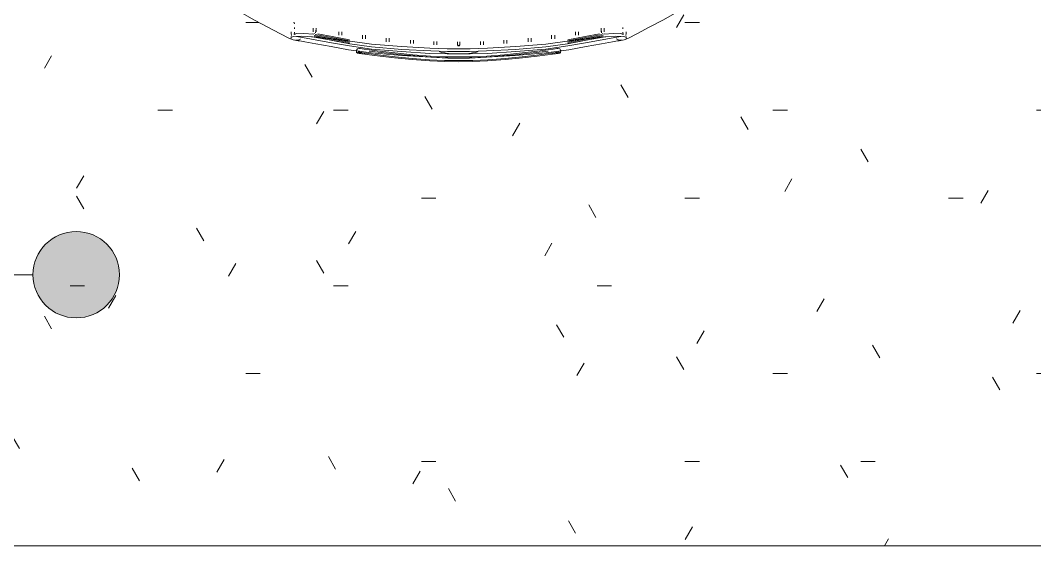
# Model space of a CAD drawing. Header units: millimetres. Extents: x -11245 to 24889, y -43080 to -3800.
# Drawn here: x 16050 to 18397, y -43070 to -41854 of the extents above; entities that cross this region are included whole.
import ezdxf

# ---------------------------------------------------------------- set-up
doc = ezdxf.new("R2010")
doc.units = ezdxf.units.MM
doc.linetypes.add('Projeção', pattern=[3.96875, 2.38125, -1.5875])
for name, color, linetype, lineweight in [('A-ANNO-NOTE', 131, 'Continuous', 9), ('A-AREA', 32, 'Continuous', 9), ('A-FLOR', 192, 'Continuous', 18), ('A-FLOR-PATT', 8, 'Continuous', 18), ('G-IMPT', 8, 'Continuous', 9)]:
    doc.layers.add(name, color=color, linetype=linetype, lineweight=lineweight)

# ---------------------------------------------------------------- blocks, each defined once
blk = doc.blocks.new('CRT_Fiat Punto - Punto_dwg-985961-PONTOS HIDRÁULICOS GARAGEM')
at = {"layer": 'G-IMPT'}
for p, q in [((817.41, -197.29), (821.28, -199.58)), ((919.16, -197.29), (915.29, -199.58)), ((821.28, -199.58), (824.41, -201.15)), ((830.49, -200.38), (830.35, -199.98)), ((830.49, -200.38), (830.42, -200.1)), ((912.16, -201.15), (915.29, -199.58)), ((824.41, -201.15), (827.16, -202.61)), ((829.39, -203.77), (827.16, -202.61)), ((829.73, -202.48), (829.73, -202.24)), ((829.73, -202.57), (829.73, -202.48)), ((829.73, -202.58), (829.73, -202.57)), ((829.73, -202.59), (829.73, -202.58)), ((829.83, -203.1), (829.73, -202.59)), ((830.42, -202.83), (830.52, -202.32)), ((831.02, -202.66), (830.42, -202.83)), ((830.52, -201.25), (830.52, -201.43)), ((830.52, -201.43), (830.52, -201.5)), ((830.52, -201.5), (830.52, -201.51)), ((830.52, -201.51), (830.52, -201.52)), ((830.52, -202.32), (830.52, -202.5)), ((830.52, -202.5), (830.52, -202.57)), ((830.52, -202.57), (830.52, -202.58)), ((830.52, -202.58), (830.52, -202.59)), ((830.74, -202.68), (832.57, -202.62)), ((830.74, -202.68), (831.02, -202.66)), ((834.96, -202.75), (832.57, -202.62)), ((834.74, -202.73), (834.96, -202.75)), ((834.79, -201.46), (834.79, -201.43)), ((834.79, -201.46), (834.79, -201.58)), ((834.79, -201.73), (834.79, -201.58)), ((834.79, -201.73), (834.79, -201.88)), ((834.79, -202.01), (834.79, -201.88)), ((834.79, -202.01), (834.79, -202.13)), ((834.79, -202.2), (834.79, -202.13)), ((834.79, -202.2), (834.79, -202.23)), ((835.18, -202.65), (835.14, -202.63)), ((839.02, -203.54), (835.25, -202.89)), ((835.38, -202.45), (835.49, -201.58)), ((835.49, -201.43), (835.49, -201.46)), ((835.49, -201.46), (835.49, -201.58)), ((835.49, -202.01), (835.49, -201.88)), ((835.49, -202.01), (835.49, -202.13)), ((835.49, -202.2), (835.49, -202.13)), ((835.49, -202.2), (835.49, -202.23)), ((839.17, -203.34), (835.85, -202.69)), ((840.69, -202.26), (840.69, -202.23)), ((840.69, -202.26), (840.69, -202.38)), ((840.69, -202.53), (840.69, -202.38)), ((840.69, -202.53), (840.69, -202.68)), ((840.69, -202.81), (840.69, -202.68)), ((840.69, -202.81), (840.69, -202.93)), ((840.69, -203), (840.69, -202.93)), ((840.69, -203), (840.69, -203.03)), ((841.39, -202.23), (841.39, -202.26)), ((841.39, -202.26), (841.39, -202.38)), ((841.39, -202.53), (841.39, -202.38)), ((841.39, -202.53), (841.39, -202.68)), ((841.39, -202.81), (841.39, -202.68)), ((841.39, -202.81), (841.39, -202.93)), ((841.39, -203), (841.39, -202.93)), ((841.39, -203), (841.39, -203.03)), ((846.19, -203.06), (846.19, -203.03)), ((846.19, -203.06), (846.19, -203.18)), ((846.89, -203.03), (846.89, -203.06)), ((846.89, -203.06), (846.89, -203.18)), ((889.69, -203.06), (889.69, -203.03)), ((889.69, -203.06), (889.69, -203.18)), ((890.39, -203.03), (890.39, -203.06)), ((890.39, -203.06), (890.39, -203.18)), ((895.19, -202.26), (895.19, -202.23)), ((895.19, -202.26), (895.19, -202.38)), ((895.19, -202.53), (895.19, -202.38)), ((895.19, -202.68), (895.19, -202.53)), ((895.19, -202.81), (895.19, -202.68)), ((895.19, -202.93), (895.19, -202.81)), ((895.19, -203), (895.19, -202.93)), ((895.19, -203.03), (895.19, -203)), ((895.89, -202.23), (895.89, -202.26)), ((895.89, -202.26), (895.89, -202.38)), ((895.89, -202.53), (895.89, -202.38)), ((895.89, -202.68), (895.89, -202.53)), ((895.89, -202.81), (895.89, -202.68)), ((895.89, -202.93), (895.89, -202.81)), ((895.89, -203), (895.89, -202.93)), ((895.89, -203.03), (895.89, -203)), ((900.72, -202.69), (897.4, -203.34)), ((901.32, -202.89), (897.55, -203.54)), ((901.09, -201.46), (901.09, -201.43)), ((901.09, -201.46), (901.09, -201.58)), ((901.19, -202.45), (901.09, -201.58)), ((901.09, -202.01), (901.09, -201.88)), ((901.09, -202.13), (901.09, -202.01)), ((901.09, -202.2), (901.09, -202.13)), ((901.09, -202.23), (901.09, -202.2)), ((901.39, -202.65), (901.44, -202.63)), ((901.61, -202.75), (904, -202.62)), ((901.61, -202.75), (901.83, -202.73)), ((901.79, -201.43), (901.79, -201.46)), ((901.79, -201.46), (901.79, -201.58)), ((901.79, -201.73), (901.79, -201.58)), ((901.79, -201.88), (901.79, -201.73)), ((901.79, -202.01), (901.79, -201.88)), ((901.79, -202.13), (901.79, -202.01)), ((901.79, -202.2), (901.79, -202.13)), ((901.79, -202.23), (901.79, -202.2)), ((904, -202.62), (905.83, -202.68)), ((905.55, -202.66), (905.83, -202.68)), ((905.55, -202.66), (906.15, -202.83)), ((906.06, -201.43), (906.06, -201.25)), ((906.06, -201.43), (906.06, -201.5)), ((906.06, -201.51), (906.06, -201.5)), ((906.06, -201.51), (906.06, -201.52)), ((906.15, -202.83), (906.06, -202.32)), ((906.06, -202.5), (906.06, -202.32)), ((906.06, -202.5), (906.06, -202.57)), ((906.06, -202.58), (906.06, -202.57)), ((906.06, -202.58), (906.06, -202.59)), ((906.74, -203.1), (906.84, -202.59)), ((906.84, -202.48), (906.84, -202.24)), ((906.84, -202.48), (906.84, -202.57)), ((906.84, -202.58), (906.84, -202.57)), ((906.84, -202.58), (906.84, -202.59)), ((907.18, -203.77), (909.41, -202.61)), ((912.16, -201.15), (909.41, -202.61)), ((829.39, -203.77), (830.21, -204.1)), ((829.73, -203.43), (829.73, -203.3)), ((830.36, -203.31), (829.73, -203.43)), ((829.73, -203.43), (829.73, -203.57)), ((829.73, -203.57), (829.73, -203.67)), ((829.73, -203.72), (829.73, -203.67)), ((829.73, -203.75), (829.73, -203.72)), ((829.73, -203.77), (829.73, -203.75)), ((829.73, -203.77), (829.73, -203.77)), ((830.21, -204.1), (830.6, -204.16)), ((830.36, -203.31), (832.23, -203.27)), ((830.6, -204.16), (830.96, -204.22)), ((830.74, -204.17), (831.33, -204.13)), ((830.74, -204.17), (830.83, -204.17)), ((831.39, -204.18), (830.83, -204.17)), ((832.33, -203.54), (830.95, -203.3)), ((830.96, -204.22), (831.33, -204.28)), ((831.81, -203.96), (831.33, -204.13)), ((831.33, -204.28), (831.74, -204.34)), ((831.74, -204.34), (832.86, -204.54)), ((831.81, -203.96), (831.92, -203.92)), ((832.23, -203.27), (834.67, -203.4)), ((835.29, -204.07), (832.33, -203.54)), ((832.86, -204.54), (835.41, -204.99)), ((835.05, -203.49), (834.45, -203.39)), ((834.67, -203.4), (836.98, -203.77)), ((838.97, -203.74), (835.05, -203.09)), ((838.97, -203.94), (835.05, -203.29)), ((838.97, -204.14), (835.05, -203.49)), ((839.06, -204.74), (835.29, -204.07)), ((835.41, -204.99), (838.92, -205.62)), ((836.98, -203.77), (839.67, -204.34)), ((838.97, -203.74), (843.18, -204.5)), ((838.97, -203.94), (843.18, -204.7)), ((838.97, -204.14), (843.18, -204.9)), ((839.02, -203.54), (843.18, -204.3)), ((839.06, -204.74), (843.18, -205.5)), ((839.17, -203.34), (843.18, -204.1)), ((839.67, -204.34), (843.23, -205.02)), ((839.72, -203.67), (843.35, -204.37)), ((843.23, -205.02), (848.23, -205.71)), ((848.25, -205.06), (843.35, -204.37)), ((846.19, -203.33), (846.19, -203.18)), ((846.19, -203.33), (846.19, -203.48)), ((846.19, -203.61), (846.19, -203.48)), ((846.19, -203.61), (846.19, -203.73)), ((846.19, -203.8), (846.19, -203.73)), ((846.19, -203.8), (846.19, -203.83)), ((846.89, -203.33), (846.89, -203.18)), ((846.89, -203.33), (846.89, -203.48)), ((846.89, -203.61), (846.89, -203.48)), ((846.89, -203.61), (846.89, -203.73)), ((846.89, -203.8), (846.89, -203.73)), ((846.89, -203.8), (846.89, -203.83)), ((848.25, -205.06), (855.11, -205.62)), ((851.59, -203.76), (851.59, -203.73)), ((851.59, -203.76), (851.59, -203.88)), ((851.59, -204.03), (851.59, -203.88)), ((851.59, -204.03), (851.59, -204.18)), ((851.59, -204.31), (851.59, -204.18)), ((851.59, -204.31), (851.59, -204.43)), ((851.59, -204.5), (851.59, -204.43)), ((851.59, -204.5), (851.59, -204.53)), ((852.29, -203.73), (852.29, -203.76)), ((852.29, -203.76), (852.29, -203.88)), ((852.29, -204.03), (852.29, -203.88)), ((852.29, -204.03), (852.29, -204.18)), ((852.29, -204.31), (852.29, -204.18)), ((852.29, -204.31), (852.29, -204.43)), ((852.29, -204.5), (852.29, -204.43)), ((852.29, -204.5), (852.29, -204.53)), ((857.19, -204.16), (857.19, -204.13)), ((857.19, -204.16), (857.19, -204.28)), ((857.19, -204.43), (857.19, -204.28)), ((857.19, -204.43), (857.19, -204.58)), ((857.19, -204.71), (857.19, -204.58)), ((857.19, -204.71), (857.19, -204.83)), ((857.19, -204.9), (857.19, -204.83)), ((857.19, -204.9), (857.19, -204.93)), ((857.89, -204.13), (857.89, -204.16)), ((857.89, -204.16), (857.89, -204.28)), ((857.89, -204.43), (857.89, -204.28)), ((857.89, -204.43), (857.89, -204.58)), ((857.89, -204.71), (857.89, -204.58)), ((857.89, -204.71), (857.89, -204.83)), ((857.89, -204.9), (857.89, -204.83)), ((857.89, -204.9), (857.89, -204.93)), ((862.59, -204.46), (862.59, -204.43)), ((862.59, -204.46), (862.59, -204.58)), ((862.59, -204.73), (862.59, -204.58)), ((862.59, -204.73), (862.59, -204.88)), ((862.59, -205.01), (862.59, -204.88)), ((862.59, -205.01), (862.59, -205.13)), ((862.59, -205.2), (862.59, -205.13)), ((862.59, -205.2), (862.59, -205.23)), ((863.29, -204.43), (863.29, -204.46)), ((863.29, -204.46), (863.29, -204.58)), ((863.29, -204.73), (863.29, -204.58)), ((863.29, -204.73), (863.29, -204.88)), ((863.29, -205.01), (863.29, -204.88)), ((863.29, -205.01), (863.29, -205.13)), ((863.29, -205.2), (863.29, -205.13)), ((863.29, -205.2), (863.29, -205.23)), ((867.99, -204.56), (867.99, -204.53)), ((867.99, -204.56), (867.99, -204.68)), ((867.99, -204.83), (867.99, -204.68)), ((867.99, -204.83), (867.99, -204.98)), ((867.99, -205.11), (867.99, -204.98)), ((867.99, -205.11), (867.99, -205.23)), ((867.99, -205.3), (867.99, -205.23)), ((867.99, -205.3), (867.99, -205.33)), ((868.02, -205.24), (868.29, -205.46)), ((868.02, -205.24), (868.14, -205.43)), ((868.29, -205.46), (868.55, -205.24)), ((868.55, -205.24), (868.44, -205.43)), ((868.59, -204.53), (868.59, -204.56)), ((868.59, -204.56), (868.59, -204.68)), ((868.59, -204.83), (868.59, -204.68)), ((868.59, -204.98), (868.59, -204.83)), ((868.59, -205.11), (868.59, -204.98)), ((868.59, -205.23), (868.59, -205.11)), ((868.59, -205.3), (868.59, -205.23)), ((868.59, -205.33), (868.59, -205.3)), ((873.29, -204.46), (873.29, -204.43)), ((873.29, -204.46), (873.29, -204.58)), ((873.29, -204.73), (873.29, -204.58)), ((873.29, -204.88), (873.29, -204.73)), ((873.29, -205.01), (873.29, -204.88)), ((873.29, -205.13), (873.29, -205.01)), ((873.29, -205.2), (873.29, -205.13)), ((873.29, -205.23), (873.29, -205.2)), ((873.99, -204.43), (873.99, -204.46)), ((873.99, -204.46), (873.99, -204.58)), ((873.99, -204.73), (873.99, -204.58)), ((873.99, -204.88), (873.99, -204.73)), ((873.99, -205.01), (873.99, -204.88)), ((873.99, -205.13), (873.99, -205.01)), ((873.99, -205.2), (873.99, -205.13)), ((873.99, -205.23), (873.99, -205.2)), ((878.69, -204.16), (878.69, -204.13)), ((878.69, -204.16), (878.69, -204.28)), ((878.69, -204.43), (878.69, -204.28)), ((878.69, -204.58), (878.69, -204.43)), ((878.69, -204.71), (878.69, -204.58)), ((878.69, -204.83), (878.69, -204.71)), ((878.69, -204.9), (878.69, -204.83)), ((878.69, -204.93), (878.69, -204.9)), ((879.39, -204.13), (879.39, -204.16)), ((879.39, -204.16), (879.39, -204.28)), ((879.39, -204.43), (879.39, -204.28)), ((879.39, -204.58), (879.39, -204.43)), ((879.39, -204.71), (879.39, -204.58)), ((879.39, -204.83), (879.39, -204.71)), ((879.39, -204.9), (879.39, -204.83)), ((879.39, -204.93), (879.39, -204.9)), ((881.46, -205.62), (888.32, -205.06)), ((884.29, -203.76), (884.29, -203.73)), ((884.29, -203.76), (884.29, -203.88)), ((884.29, -204.03), (884.29, -203.88)), ((884.29, -204.18), (884.29, -204.03)), ((884.29, -204.31), (884.29, -204.18)), ((884.29, -204.43), (884.29, -204.31)), ((884.29, -204.5), (884.29, -204.43)), ((884.29, -204.53), (884.29, -204.5)), ((884.99, -203.73), (884.99, -203.76)), ((884.99, -203.76), (884.99, -203.88)), ((884.99, -204.03), (884.99, -203.88)), ((884.99, -204.18), (884.99, -204.03)), ((884.99, -204.31), (884.99, -204.18)), ((884.99, -204.43), (884.99, -204.31)), ((884.99, -204.5), (884.99, -204.43)), ((884.99, -204.53), (884.99, -204.5)), ((888.32, -205.06), (893.22, -204.37)), ((888.34, -205.71), (893.34, -205.02)), ((889.69, -203.33), (889.69, -203.18)), ((889.69, -203.48), (889.69, -203.33)), ((889.69, -203.61), (889.69, -203.48)), ((889.69, -203.73), (889.69, -203.61)), ((889.69, -203.8), (889.69, -203.73)), ((889.69, -203.83), (889.69, -203.8)), ((890.39, -203.33), (890.39, -203.18)), ((890.39, -203.48), (890.39, -203.33)), ((890.39, -203.61), (890.39, -203.48)), ((890.39, -203.73), (890.39, -203.61)), ((890.39, -203.8), (890.39, -203.73)), ((890.39, -203.83), (890.39, -203.8)), ((893.22, -204.37), (896.85, -203.67)), ((896.9, -204.34), (893.34, -205.02)), ((897.4, -203.34), (893.39, -204.1)), ((897.55, -203.54), (893.39, -204.3)), ((897.6, -203.74), (893.39, -204.5)), ((897.6, -203.94), (893.39, -204.7)), ((897.6, -204.14), (893.39, -204.9)), ((897.51, -204.74), (893.39, -205.5)), ((896.9, -204.34), (899.59, -203.77)), ((897.51, -204.74), (901.28, -204.07)), ((901.52, -203.09), (897.6, -203.74)), ((901.52, -203.29), (897.6, -203.94)), ((901.52, -203.49), (897.6, -204.14)), ((901.16, -204.99), (897.65, -205.62)), ((901.9, -203.4), (899.59, -203.77)), ((903.71, -204.54), (901.16, -204.99)), ((901.28, -204.07), (904.24, -203.54)), ((901.52, -203.49), (902.13, -203.39)), ((901.9, -203.4), (904.34, -203.27)), ((904.83, -204.34), (903.71, -204.54)), ((904.24, -203.54), (905.62, -203.3)), ((904.34, -203.27), (906.21, -203.31)), ((904.56, -203.85), (904.76, -203.96)), ((904.76, -203.96), (905.24, -204.13)), ((905.24, -204.28), (904.83, -204.34)), ((905.83, -204.17), (905.24, -204.13)), ((905.61, -204.22), (905.24, -204.28)), ((905.3, -204.22), (905.74, -204.17)), ((905.97, -204.16), (905.61, -204.22)), ((905.74, -204.17), (905.83, -204.17)), ((906.36, -204.1), (905.97, -204.16)), ((906.21, -203.31), (906.84, -203.43)), ((907.18, -203.77), (906.36, -204.1)), ((906.84, -203.43), (906.84, -203.3)), ((906.84, -203.57), (906.84, -203.43)), ((906.84, -203.57), (906.84, -203.67)), ((906.84, -203.67), (906.84, -203.72)), ((906.84, -203.72), (906.84, -203.75)), ((906.84, -203.75), (906.84, -203.77)), ((906.84, -203.77), (906.84, -203.77)), ((838.92, -205.62), (842.95, -206.36)), ((842.95, -206.36), (848.17, -207.09)), ((848.21, -206.21), (843.18, -205.5)), ((844.78, -206.58), (844.77, -206.6)), ((844.77, -206.6), (844.82, -206.98)), ((844.78, -206.58), (844.8, -206.53)), ((844.82, -206.49), (844.8, -206.53)), ((844.82, -206.47), (844.99, -206.12)), ((844.82, -206.49), (844.82, -206.47)), ((844.82, -206.98), (844.99, -207.13)), ((844.99, -206.12), (845.44, -206.07)), ((845.1, -207.15), (844.99, -207.13)), ((845.15, -207.03), (845.04, -207.02)), ((845.04, -207.02), (845.22, -207.03)), ((845.41, -207.21), (845.1, -207.15)), ((845.15, -207.03), (845.47, -207.07)), ((845.17, -207.15), (845.24, -206.88)), ((845.17, -207.15), (845.18, -207.13)), ((845.18, -207.13), (845.2, -207.09)), ((845.2, -207.09), (845.21, -207.05)), ((845.21, -207.05), (845.22, -207.03)), ((845.24, -206.88), (845.25, -206.71)), ((845.5, -206.9), (845.36, -206.63)), ((845.5, -206.92), (845.36, -206.77)), ((845.5, -206.9), (845.38, -206.71)), ((845.77, -207.26), (845.41, -207.21)), ((845.44, -206.07), (845.5, -206.07)), ((845.47, -207.07), (845.83, -207.12)), ((845.5, -206.07), (845.66, -206.09)), ((845.93, -207.02), (845.5, -206.92)), ((845.66, -206.09), (846.08, -206.15)), ((845.77, -207.26), (846, -207.3)), ((845.98, -207.03), (845.93, -207.02)), ((845.98, -207.03), (846.13, -207.06)), ((846, -207.3), (846.25, -207.34)), ((846.08, -206.15), (846.56, -206.22)), ((846.13, -207.06), (846.52, -207.12)), ((846.25, -207.34), (846.67, -207.4)), ((846.52, -207.12), (846.98, -207.18)), ((846.56, -206.22), (847.72, -206.38)), ((846.67, -207.4), (847.8, -207.55)), ((846.98, -207.18), (848.08, -207.33)), ((847.72, -206.38), (850.16, -206.7)), ((847.72, -206.69), (855.34, -207.55)), ((847.72, -206.69), (855.34, -207.54)), ((847.8, -207.55), (850.2, -207.86)), ((848.08, -207.33), (850.4, -207.63)), ((848.17, -207.09), (855.24, -207.69)), ((848.21, -206.21), (855.11, -206.8)), ((848.23, -205.71), (855.23, -206.27)), ((850.16, -206.7), (853.59, -207.1)), ((850.4, -207.63), (853.66, -208)), ((853.59, -207.1), (857.71, -207.5)), ((861.66, -206), (855.11, -205.62)), ((861.66, -207.19), (855.11, -206.8)), ((855.23, -206.27), (861.86, -206.65)), ((855.24, -207.69), (861.87, -208.09)), ((855.34, -207.54), (861.96, -208.09)), ((861.96, -208.09), (855.34, -207.55)), ((857.71, -207.5), (861.82, -207.82)), ((861.66, -206), (865.62, -206.12)), ((865.62, -207.32), (861.66, -207.19)), ((861.86, -206.65), (865.76, -206.77)), ((863.93, -206.83), (863.78, -206.75)), ((864.38, -206.98), (863.93, -206.83)), ((865.1, -207.11), (864.38, -206.98)), ((865.43, -207.16), (865.1, -207.11)), ((865.95, -207.22), (865.43, -207.16)), ((865.62, -206.12), (868.29, -206.12)), ((868.29, -207.32), (865.62, -207.32)), ((868.29, -206.77), (865.76, -206.77)), ((865.95, -207.22), (866.48, -207.27)), ((867.1, -207.3), (866.48, -207.27)), ((867.1, -207.3), (867.76, -207.32)), ((868.29, -207.32), (867.76, -207.32)), ((868.29, -205.46), (868.44, -205.43)), ((868.29, -206.12), (870.95, -206.12)), ((868.29, -206.77), (870.81, -206.77)), ((868.29, -207.32), (870.95, -207.32)), ((868.29, -207.32), (868.81, -207.32)), ((869.47, -207.3), (868.81, -207.32)), ((869.47, -207.3), (870.09, -207.27)), ((870.09, -207.27), (870.62, -207.22)), ((870.62, -207.22), (871.14, -207.16)), ((874.71, -206.65), (870.81, -206.77)), ((870.95, -206.12), (874.91, -206)), ((870.95, -207.32), (874.91, -207.19)), ((871.47, -207.11), (871.14, -207.16)), ((871.47, -207.11), (872.19, -206.98)), ((872.19, -206.98), (872.64, -206.83)), ((872.79, -206.75), (872.64, -206.83)), ((881.23, -207.54), (874.61, -208.09)), ((874.61, -208.09), (881.23, -207.55)), ((881.33, -207.69), (874.7, -208.09)), ((874.71, -206.65), (881.34, -206.27)), ((878.86, -207.5), (874.76, -207.82)), ((874.91, -206), (881.46, -205.62)), ((874.91, -207.19), (881.46, -206.8)), ((882.98, -207.1), (878.86, -207.5)), ((881.23, -207.55), (888.85, -206.69)), ((888.85, -206.69), (881.23, -207.54)), ((888.4, -207.09), (881.33, -207.69)), ((888.34, -205.71), (881.34, -206.27)), ((888.36, -206.21), (881.46, -206.8)), ((882.91, -208), (886.17, -207.63)), ((886.41, -206.7), (882.98, -207.1)), ((888.49, -207.33), (886.17, -207.63)), ((888.77, -207.55), (886.37, -207.86)), ((888.85, -206.38), (886.41, -206.7)), ((893.39, -205.5), (888.36, -206.21)), ((893.62, -206.36), (888.4, -207.09)), ((888.49, -207.33), (889.59, -207.18)), ((889.9, -207.4), (888.77, -207.55)), ((890.01, -206.22), (888.85, -206.38)), ((890.05, -207.12), (889.59, -207.18)), ((890.32, -207.34), (889.9, -207.4)), ((890.49, -206.15), (890.01, -206.22)), ((890.05, -207.12), (890.45, -207.06)), ((890.57, -207.3), (890.32, -207.34)), ((890.45, -207.06), (890.6, -207.03)), ((890.91, -206.09), (890.49, -206.15)), ((890.8, -207.26), (890.57, -207.3)), ((890.6, -207.03), (890.64, -207.02)), ((890.64, -207.02), (891.07, -206.92)), ((891.1, -207.07), (890.74, -207.12)), ((891.16, -207.21), (890.8, -207.26)), ((891.07, -206.07), (890.91, -206.09)), ((891.07, -206.07), (891.13, -206.07)), ((891.1, -207.07), (891.42, -207.03)), ((891.58, -206.12), (891.13, -206.07)), ((891.16, -207.21), (891.47, -207.15)), ((891.33, -206.88), (891.32, -206.71)), ((891.4, -207.15), (891.33, -206.88)), ((891.53, -207.02), (891.35, -207.03)), ((891.36, -207.05), (891.35, -207.03)), ((891.37, -207.09), (891.36, -207.05)), ((891.39, -207.13), (891.37, -207.09)), ((891.4, -207.15), (891.39, -207.13)), ((891.42, -207.03), (891.53, -207.02)), ((891.47, -207.15), (891.58, -207.13)), ((891.58, -206.12), (891.75, -206.47)), ((891.75, -206.98), (891.58, -207.13)), ((891.75, -206.49), (891.75, -206.47)), ((891.77, -206.53), (891.75, -206.49)), ((891.75, -206.98), (891.8, -206.6)), ((891.79, -206.58), (891.77, -206.53)), ((891.8, -206.6), (891.79, -206.58)), ((897.65, -205.62), (893.62, -206.36)), ((850.2, -207.86), (853.56, -208.25)), ((857.59, -208.64), (853.56, -208.25)), ((853.66, -208), (857.57, -208.38)), ((857.57, -208.38), (861.56, -208.68)), ((857.59, -208.64), (861.66, -208.95)), ((861.56, -208.68), (865.05, -208.83)), ((861.66, -208.95), (865.12, -209.1)), ((861.82, -207.82), (865.23, -207.96)), ((861.87, -208.09), (865.76, -208.23)), ((861.88, -208.09), (865.79, -208.25)), ((861.88, -208.09), (865.76, -208.23)), ((861.95, -208.09), (865.79, -208.25)), ((861.95, -208.09), (865.81, -208.27)), ((861.96, -208.09), (865.81, -208.27)), ((861.96, -208.09), (865.81, -208.27)), ((868.29, -208.87), (865.05, -208.83)), ((865.12, -209.1), (868.29, -209.13)), ((868.29, -208), (865.23, -207.96)), ((868.29, -208.27), (865.81, -208.27)), ((868.29, -208), (871.35, -207.96)), ((870.76, -208.27), (868.29, -208.27)), ((868.29, -208.87), (871.53, -208.83)), ((868.29, -209.13), (871.45, -209.1)), ((870.76, -208.27), (874.61, -208.09)), ((874.62, -208.09), (870.76, -208.27)), ((874.61, -208.09), (870.76, -208.27)), ((874.62, -208.09), (870.78, -208.25)), ((874.69, -208.09), (870.78, -208.25)), ((874.69, -208.09), (870.81, -208.23)), ((874.7, -208.09), (870.81, -208.23)), ((874.76, -207.82), (871.35, -207.96)), ((874.91, -208.95), (871.45, -209.1)), ((875.01, -208.68), (871.53, -208.83)), ((878.98, -208.64), (874.91, -208.95)), ((875.01, -208.68), (879, -208.38)), ((878.98, -208.64), (883.01, -208.25)), ((882.91, -208), (879, -208.38)), ((886.37, -207.86), (883.01, -208.25))]:
    blk.add_line(p, q, dxfattribs=at)
blk = doc.blocks.new('CRT_Fiat Punto - Fiat punto 2-985965-PONTOS HIDRÁULICOS GARAGEM')
at = {"xscale": 10.05298727948713, "yscale": 10.05298727948713, "zscale": 10.05298727948713}
blk.add_blockref('CRT_Fiat Punto - Punto_dwg-985961-PONTOS HIDRÁULICOS GARAGEM', (-8728.9, 102.4), dxfattribs=at)
blk = doc.blocks.new('CRT_ANO_Id pontos hidráulicos - CRT_ANO_Id pontos hidráulicos-4987374-PONTOS HIDRÁULICOS GARAGEM')
at = {"layer": 'A-ANNO-NOTE'}
h = blk.add_hatch(color=256, dxfattribs=at)
edge = h.paths.add_edge_path()
edge.add_arc((6, 0), 1, 0, 180)
edge.add_arc((6, 0), 1, 180, 360)
at = {"layer": 'A-ANNO-NOTE', "linetype": 'Projeção'}
blk.add_line((0, 0), (-5, 0), dxfattribs=at)
at = {"layer": 'A-ANNO-NOTE'}
blk.add_line((0, 0), (5, 0), dxfattribs=at)
for start, end in [(360, 180), (180, 360)]:
    blk.add_arc((6, 0), 1, start, end, dxfattribs=at)

msp = doc.modelspace()

# ---------------------------------------------------------------- hatches: boundary and pattern name
at = {"layer": 'A-FLOR-PATT', "lineweight": 9}
h = msp.add_hatch(dxfattribs=at)
h.set_pattern_fill('FP_1', color=9, style=0, pattern_type=2)
h.set_pattern_definition([(0, (60868.92, 0), (812.8, 203.2), [33.528, -576.072, 33.528, -576.072, -3251.2]), (0, (60868.92, 0), (812.8, 203.2), [-1219.2, 33.528, -1185.672, 33.528, -576.072, -1422.4]), (0, (60868.92, 0), (812.8, 203.2), [-3048, 33.528, -372.872, 33.528, -982.472]), (120, (61173.72, 101.6), (-582.37636, 602.30545), [33.528, -576.072, 33.528, -576.072, -3251.2]), (120, (61173.72, 101.6), (-582.37636, 602.30545), [-1219.2, 33.528, -1185.672, 33.528, -576.072, -1422.4]), (120, (61173.72, 101.6), (-582.37636, 602.30545), [-3048, 33.528, -372.872, 33.528, -982.472]), (240, (61275.32, 508), (-230.42364, -805.50545), [33.528, -576.072, 33.528, -576.072, -3251.2]), (240, (61275.32, 508), (-230.42364, -805.50545), [-1219.2, 33.528, -1185.672, 33.528, -576.072, -1422.4]), (240, (61275.32, 508), (-230.42364, -805.50545), [-3048, 33.528, -372.872, 33.528, -982.472])])
h.paths.add_polyline_path([(15159.3, -39194.7), (15159.3, -38320.7), (15074.3, -38319.7), (15074.3, -38220.7), (15084.3, -38220.7), (15084.3, -37249.7), (14884.3, -37249.7), (14884.3, -37259.7), (12284.3, -37259.7), (12284.3, -37249.7), (12084.3, -37249.7), (12084.3, -42889.7), (15084.3, -42889.7), (15084.3, -41918.7), (15074.3, -41918.7), (15074.3, -41818.7), (15159.3, -41818.7), (15159.3, -40944.7), (15129.3, -40944.7), (15129.3, -39194.7)])
h.paths.add_polyline_path([(21264.3, -43069.7), (21264.3, -41379.7), (21254.3, -41379.7), (21254.3, -41324.7), (21255.8, -41321.1), (21259.3, -41319.7), (21414.3, -41319.7), (21414.3, -41329.7), (21449.3, -41329.7), (21452.8, -41331.1), (21454.3, -41334.7), (21454.3, -41379.7), (21444.3, -41379.7), (21444.3, -42879.7), (24444.3, -42879.7), (24444.3, -40429.7), (21444.3, -40429.7), (21444.3, -40479.7), (21454.3, -40479.7), (21454.3, -40524.7), (21452.8, -40528.2), (21449.3, -40529.7), (22244.3, -40529.7), (22244.3, -40559.7), (21444.3, -40559.7), (21444.3, -40529.7), (21414.3, -40529.7), (21414.3, -40539.7), (21259.3, -40539.7), (21255.8, -40538.2), (21254.3, -40534.7), (21254.3, -40479.7), (21264.3, -40479.7), (21264.3, -40048.7), (21254.3, -40048.7), (21254.3, -39948.7), (21264.3, -39948.7), (21264.3, -37550.7), (21254.3, -37549.7), (21254.3, -37469.7), (15264.3, -37469.7), (15264.3, -38220.7), (15274.3, -38220.7), (15274.3, -38320.7), (15189.3, -38320.7), (15189.3, -39194.7), (15159.3, -39194.7), (15159.3, -40944.7), (15189.3, -40944.7), (15189.3, -41818.7), (15274.3, -41819.7), (15274.3, -41918.7), (15264.3, -41918.7), (15264.3, -42421.3), (15266.8, -42419.6), (15269.3, -42421.3), (15269.3, -42424.4), (15270.7, -42424.4), (15271.8, -42425.2), (15274.8, -42432.8), (15306.9, -42432), (15310, -42426.9), (15312.1, -42422.7), (15314.1, -42421), (15317.8, -42424.1), (15321.2, -42420.7), (15325, -42426.9), (15329.5, -42433.3), (15331.5, -42433.7), (15360.6, -42437.8), (15360.9, -42438.9), (15361.9, -42439.2), (15360.9, -42444.6), (15362.9, -42445.3), (15362.9, -42447), (15360.9, -42449), (15361.9, -42450.1), (15359.3, -42451.9), (15350.5, -42453.7), (15328.1, -42457.3), (15324.4, -42464.4), (15322.7, -42468.3), (15315.4, -42468.8), (15311.4, -42468.1), (15309.4, -42461.2), (15306, -42456.4), (15274.6, -42457.6), (15270.7, -42464.1), (15269.3, -42464.9), (15269.3, -42468), (15266.8, -42469.7), (15264.3, -42468), (15264.3, -43069.7), (18204.7, -43069.7)])
h.paths.add_polyline_path([(15317.5, -42444.6), (15316.5, -42441.6), (15315.3, -42443.8), (15316, -42444)])
h.paths.add_polyline_path([(15317.5, -42448.7), (15316.8, -42445.2), (15314.3, -42445.8), (15316.8, -42448.1)])
h.paths.add_polyline_path([(15362.5, -42444.6), (15362.5, -42442.3), (15363.5, -42442.7), (15362.9, -42444)])
h.paths.add_polyline_path([(17064.3, -41949.7), (16997, -41947.8), (16913.1, -41940.4), (16835, -41930.3), (16829.5, -41928.3), (16827.9, -41924.4), (16783.8, -41917.1), (16672.9, -41895.6), (16606.6, -41861), (16581, -41847.3), (16545.6, -41825.4), (16491, -41784.4), (16441.6, -41741.1), (16397.3, -41694.1), (16346.7, -41628), (16301.9, -41567.4), (16276, -41529.4), (16265.6, -41511.3), (16254.2, -41484.8), (16237.9, -41433.2), (16229, -41396.2), (16223.8, -41362.8), (16221.4, -41337), (16216.7, -41244.1), (16215, -41127.2), (16215.6, -40963.7), (16218.6, -40862.9), (16222.6, -40805.8), (16226.7, -40771.5), (16235, -40720.9), (16235.2, -40719.4), (16235.7, -40706.5), (16237.8, -40701.2), (16239.3, -40699.2), (16240.9, -40682.5), (16241.8, -40662.1), (16241.8, -40660.9), (16240.6, -40658.7), (16238.1, -40543.1), (16220.7, -40524.4), (16199.6, -40497.4), (16195.3, -40488), (16185.7, -40458.2), (16166, -40443.2), (16153.4, -40432.4), (16134.3, -40412.9), (16117.7, -40389.7), (16099.3, -40357.3), (16093.6, -40343.9), (16094.7, -40326.2), (16238.7, -40400), (16239.8, -39009.6), (16239.5, -38963), (16230.8, -38917), (16221.2, -38841.6), (16218.4, -38798.2), (16216.3, -38739.4), (16214.9, -38611.9), (16215.8, -38489.3), (16219, -38412.8), (16220.9, -38399.2), (16222.9, -38386.2), (16225.8, -38358.4), (16230.8, -38321.5), (16239.6, -38282.4), (16262.7, -38222.4), (16282.9, -38183.6), (16302.9, -38150.1), (16324.9, -38121.3), (16338.3, -38107), (16369.7, -38085.1), (16468.9, -38027.6), (16506.2, -38009.9), (16568.4, -37987.1), (16602.1, -37976.4), (16628.7, -37969.9), (16676.4, -37964.8), (16769.2, -37960.6), (17064.3, -37951.1), (17180.6, -37954.3), (17463.6, -37965.5), (17507, -37971.6), (17538.8, -37980), (17602.3, -38002.3), (17638, -38016.7), (17679.3, -38038.6), (17769.1, -38091.2), (17792.7, -38109.3), (17810.9, -38130.1), (17829.9, -38156.5), (17851.5, -38194), (17872.2, -38236.5), (17884.5, -38269.8), (17891.5, -38291.9), (17900.5, -38338.6), (17910.6, -38432.9), (17913.1, -38501), (17913.6, -38647.7), (17911.9, -38751.4), (17908.2, -38833.2), (17902.2, -38886.9), (17890.9, -38954.3), (17888.2, -38973.1), (17889.9, -39148.1), (17889.9, -39374.7), (17889.9, -40400.6), (17987.5, -40350.2), (18034.1, -40326.5), (18034.8, -40330.2), (18034.4, -40346.2), (18027.3, -40361.1), (18007.3, -40395.7), (17986.1, -40422), (17963.6, -40442.5), (17941, -40461), (17932.5, -40490.8), (17922.9, -40506.6), (17889.7, -40544.6), (17888.5, -40694.1), (17890.8, -40701.2), (17892.2, -40702.8), (17893.5, -40714.3), (17893.7, -40721.3), (17898.6, -40748.4), (17906.5, -40811.3), (17910, -40862.9), (17912.3, -40926.1), (17913.7, -41054.2), (17912.8, -41200.3), (17909.8, -41300.8), (17905, -41361.1), (17898.1, -41404.4), (17887, -41445.8), (17881.2, -41464.9), (17867.4, -41502), (17854.3, -41526.7), (17828.2, -41565.4), (17781.9, -41628), (17719.2, -41708.1), (17670.6, -41756.4), (17613.8, -41803.1), (17565.6, -41836.7), (17522, -41861), (17456.5, -41895.1), (17449.2, -41897.9), (17440.9, -41899.8), (17424.1, -41902.9), (17299.4, -41925.7), (17299.1, -41928.3), (17233.9, -41938.3), (17166, -41945.2), (17096.1, -41949.3), (17092.7, -41949.3)])
h.paths.add_polyline_path([(19664.3, -41949.7), (19597, -41947.8), (19513.1, -41940.4), (19436.1, -41930.5), (19429.5, -41928.3), (19427.9, -41924.4), (19384.1, -41917.2), (19272.9, -41895.6), (19206.6, -41861), (19181, -41847.3), (19145.6, -41825.4), (19091, -41784.4), (19041.6, -41741.1), (18997.3, -41694.1), (18946, -41627), (18901.9, -41567.4), (18876.9, -41530.8), (18865.6, -41511.3), (18854.2, -41484.8), (18837.9, -41433.2), (18829, -41396.2), (18823.8, -41362.8), (18821.4, -41337), (18817.2, -41263.5), (18815, -41127.2), (18815.6, -40963.7), (18818.6, -40862.9), (18822.6, -40805.1), (18826.7, -40771.5), (18835, -40720.9), (18835.2, -40719.4), (18835.7, -40706.5), (18837.8, -40701.2), (18839.3, -40699.2), (18840.9, -40682.5), (18841.8, -40662.1), (18841.8, -40660.9), (18840.6, -40658.7), (18838.1, -40543.1), (18820.7, -40524.4), (18799.6, -40497.4), (18795.3, -40488), (18785.7, -40458.2), (18772.6, -40448.4), (18753.4, -40432.4), (18734.3, -40412.9), (18717.7, -40389.7), (18699.3, -40357.3), (18693.6, -40343.9), (18694.7, -40326.2), (18838.7, -40400), (18839.8, -39009.6), (18839.5, -38963), (18830.8, -38917), (18821.2, -38841.6), (18818.4, -38798.2), (18816.3, -38739.4), (18814.9, -38618.2), (18815.8, -38489.3), (18819, -38412.8), (18820.9, -38399.2), (18822.9, -38386.2), (18825.8, -38358.4), (18830.8, -38321.5), (18839.6, -38282.4), (18862.7, -38222.4), (18882.9, -38183.6), (18902.9, -38150.1), (18924.9, -38121.3), (18938.3, -38107), (18969.7, -38085.1), (19068.9, -38027.6), (19106.2, -38009.9), (19167.7, -37987.4), (19202.1, -37976.4), (19228.7, -37969.9), (19276.4, -37964.8), (19378.4, -37960.3), (19664.3, -37951.1), (19780.6, -37954.3), (20063.6, -37965.5), (20107, -37971.6), (20138.8, -37980), (20202.3, -38002.3), (20238, -38016.7), (20279.3, -38038.6), (20369.1, -38091.2), (20392.7, -38109.3), (20410.9, -38130.1), (20429.9, -38156.5), (20451.5, -38194), (20472.2, -38236.5), (20484.5, -38269.8), (20491.5, -38291.9), (20500.5, -38338.6), (20510.6, -38432.9), (20513.1, -38501), (20513.6, -38647.7), (20511.9, -38751.4), (20508.2, -38833.2), (20502.2, -38886.9), (20491.1, -38953.3), (20488.2, -38973.1), (20489.7, -39119.2), (20489.9, -39374.7), (20490.4, -40400.4), (20587.5, -40350.2), (20634.1, -40326.5), (20634.8, -40330.2), (20634.4, -40346.2), (20627.3, -40361.1), (20607.3, -40395.7), (20586.1, -40422), (20563.6, -40442.5), (20541, -40461), (20532.5, -40490.8), (20522.9, -40506.6), (20489.7, -40544.6), (20488.5, -40694.1), (20490.8, -40701.2), (20492.2, -40702.8), (20493.5, -40714.3), (20493.7, -40721.3), (20498.6, -40748.4), (20506.5, -40811.3), (20510, -40862.9), (20512.3, -40926.1), (20513.7, -41057.5), (20512.8, -41200.3), (20509.8, -41300.8), (20505, -41361.1), (20498.1, -41404.4), (20487, -41445.8), (20481.2, -41464.9), (20467.4, -41502), (20454.3, -41526.7), (20428.2, -41565.4), (20381.9, -41628), (20319.2, -41708.1), (20270.6, -41756.4), (20213.8, -41803.1), (20165.6, -41836.7), (20125.7, -41859.2), (20056.5, -41895.1), (20049.2, -41897.9), (20040.9, -41899.8), (20024.1, -41902.9), (19899.4, -41925.7), (19899.1, -41928.3), (19833.9, -41938.3), (19766, -41945.2), (19696.1, -41949.3), (19687.3, -41949.4)])
h.paths.add_polyline_path([(16250.9, -40650.7), (16253.8, -40649.1), (16251.6, -40650.2), (16251.1, -40650.5)])
h.paths.add_polyline_path([(16249.5, -40653.9), (16251.6, -40651.2), (16250.4, -40651.1), (16248.4, -40653.9), (16249.1, -40653.9)])
h.paths.add_polyline_path([(18850.9, -40650.7), (18853.8, -40649.1), (18851.6, -40650.2), (18851.1, -40650.6)])
h.paths.add_polyline_path([(18849.5, -40653.9), (18851.6, -40651.2), (18850.4, -40651.1), (18848.4, -40653.9), (18849.1, -40653.9)])
h.paths.add_polyline_path([(22158.4, -40249.7), (24444.3, -40249.7), (24444.3, -40049.7), (24434.3, -40049.7), (24434.3, -37449.7), (24444.3, -37449.7), (24444.3, -37249.7), (24244.3, -37249.7), (24244.3, -37259.7), (21644.3, -37259.7), (21644.3, -37249.7), (21444.3, -37249.7), (21444.3, -37450.7), (21454.3, -37450.7), (21454.3, -37550.7), (21444.3, -37550.7), (21444.3, -39948.7), (21454.3, -39949.7), (21454.3, -40048.7), (21444.3, -40048.7), (21444.3, -40249.7), (21876.3, -40249.7)])
h.paths.add_polyline_path([(18843.9, -39636.8), (18844.3, -39635.8), (18843.9, -39632.4), (18843.1, -39633.3), (18843.6, -39636.6), (18843.7, -39636.8)])
h.paths.add_polyline_path([(16244.2, -39636.8), (16244.4, -39635.1), (16243.9, -39632.4), (16243.1, -39633.3), (16243.6, -39636.6), (16244.1, -39636.8)])
h.paths.add_polyline_path([(20484.7, -39636.8), (20486, -39635.8), (20484.5, -39632.7), (20484, -39634.5), (20484.5, -39636.8)])
h.paths.add_polyline_path([(17884.9, -39636.8), (17885.9, -39635.4), (17884.5, -39632.7), (17884, -39634.5), (17884.7, -39636.8)])

# ---------------------------------------------------------------- linework, layer by layer
at = {"layer": 'A-AREA'}
msp.add_line((15264.3, -43069.7), (21264.3, -43069.7), dxfattribs=at)
at = {"layer": 'A-FLOR'}
msp.add_line((15264.3, -43069.7), (21264.3, -43069.7), dxfattribs=at)

# ---------------------------------------------------------------- block references
at = {"layer": 'A-ANNO-NOTE', "xscale": 100, "yscale": 100, "zscale": 100}
msp.add_blockref('CRT_ANO_Id pontos hidráulicos - CRT_ANO_Id pontos hidráulicos-4987374-PONTOS HIDRÁULICOS GARAGEM', (15579.7, -42442.4), dxfattribs=at)
at = {"layer": 'G-IMPT'}
msp.add_blockref('CRT_Fiat Punto - Fiat punto 2-985965-PONTOS HIDRÁULICOS GARAGEM', (17064.3, -39949.7), dxfattribs=at)

doc.saveas('drawing.dxf')
